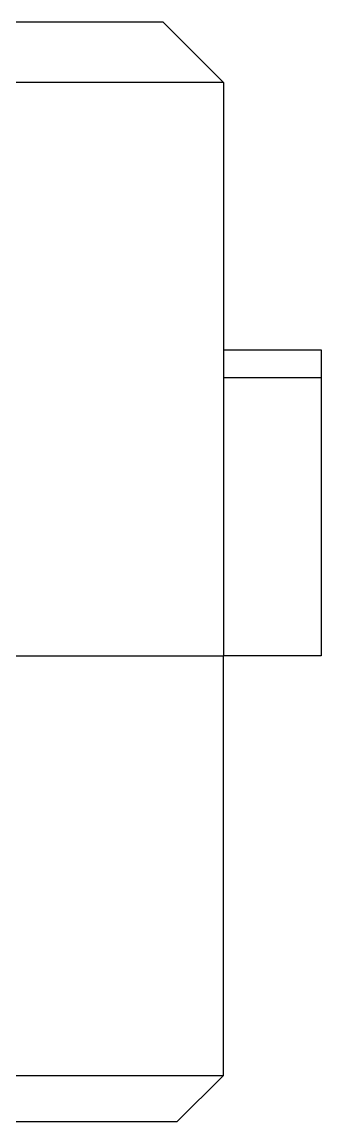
# Model space of a CAD drawing. Header units: millimetres. Extents: x 340 to 481, y 493 to 586.
# Drawn here: x 433.51 to 436.72, y 574.37 to 586.17 of the extents above; entities that cross this region are included whole.
import ezdxf

# ---------------------------------------------------------------- set-up
doc = ezdxf.new("R2010")
doc.units = ezdxf.units.MM

msp = doc.modelspace()

# ---------------------------------------------------------------- linework, layer by layer
at = {"color": 7, "linetype": 'Continuous', "lineweight": 25}
for p, q in [((433.085, 586.167), (435.022, 586.167)), ((435.022, 586.167), (435.672, 585.517)), ((435.672, 585.517), (433.085, 585.517)), ((435.672, 585.517), (435.672, 579.367)), ((435.672, 582.65), (436.717, 582.65)), ((436.717, 582.65), (436.717, 582.35)), ((436.717, 582.35), (436.717, 579.367)), ((433.085, 579.367), (435.672, 579.367)), ((435.672, 574.867), (435.672, 579.367)), ((436.717, 579.367), (435.672, 579.367)), ((433.085, 574.867), (435.672, 574.867)), ((435.672, 574.867), (435.172, 574.367)), ((435.172, 574.367), (433.085, 574.367))]:
    msp.add_line(p, q, dxfattribs=at)
at = {"color": 8, "linetype": 'Continuous', "lineweight": 25}
msp.add_line((436.717, 582.35), (435.672, 582.35), dxfattribs=at)

doc.saveas('drawing.dxf')
